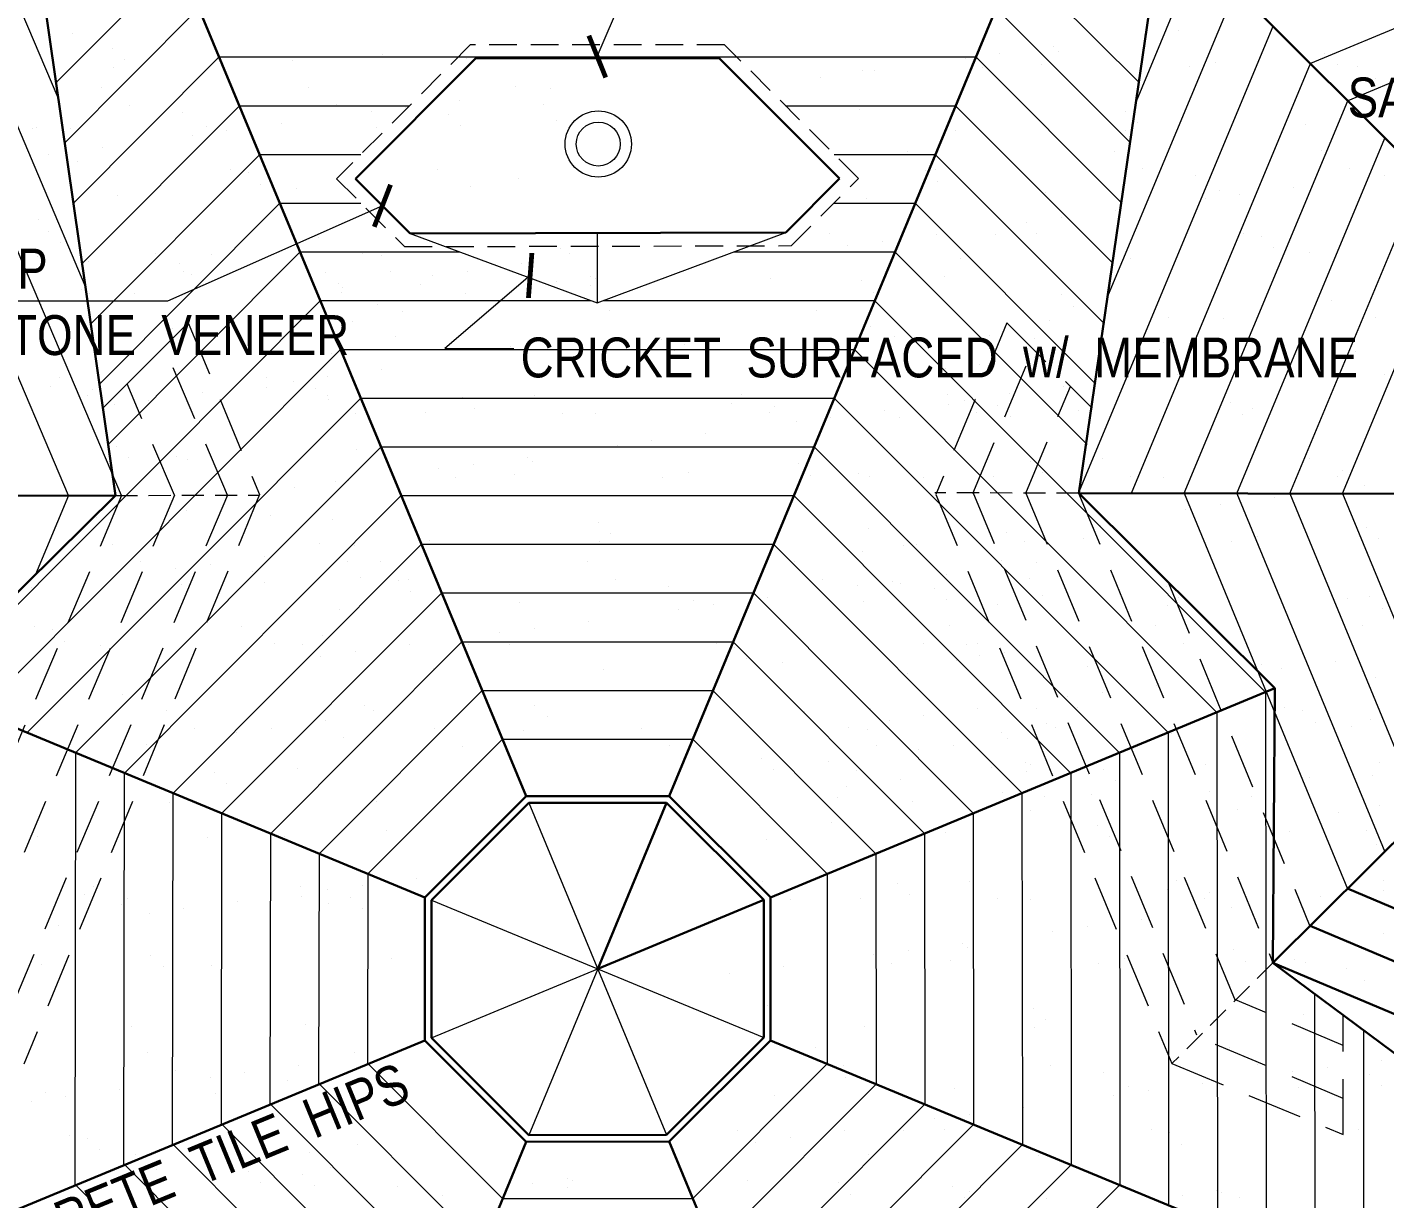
# Model space of a CAD drawing. Header units: inches. Extents: x 12249 to 15396, y 2989 to 4446.
# Drawn here: x 13639.4 to 13945.8, y 3685.4 to 3949.9 of the extents above; entities that cross this region are included whole.
import ezdxf

# ---------------------------------------------------------------- set-up
doc = ezdxf.new("R2010")
doc.units = ezdxf.units.IN
doc.header["$MEASUREMENT"] = 0
doc.linetypes.add('HIDDEN', pattern=[0.375, 0.25, -0.125])
for name, color, linetype, lineweight in [('MASONRY', 7, 'Continuous', 30), ('ROOF LINE', 7, 'Continuous', 30), ('ROOFLINE', 7, 'Continuous', 30)]:
    doc.layers.add(name, color=color, linetype=linetype, lineweight=lineweight)
doc.layers.add('ROOF_FRAMING_PLAN', color=3, linetype='Continuous')
doc.styles.add('ARCHENT', font='technical.ttf', dxfattribs={"height": 6})
doc.styles.add('ARCHENTLTD', font='technical.ttf', dxfattribs={"height": 0.1875})
doc.dimstyles.new('ARCHENTLTD', dxfattribs={"dimscale": 0.05, "dimtxt": 0.1875, "dimasz": 3, "dimexe": 9, "dimexo": 1, "dimgap": 2.5, "dimtad": 0, "dimdec": 1, "dimzin": 1, "dimdsep": 46, "dimlunit": 4, "dimtxsty": 'ARCHENTLTD', "dimblk": 'ARCHTICK', "dimcen": 6, "dimclrd": 256, "dimclre": 256, "dimclrt": 256, "dimaunit": 1, "dimadec": 0, "dimazin": 0, "dimtfac": 1, "dimtdec": 1, "dimtofl": 0, "dimtmove": 1, "dimatfit": 3, "dimldrblk": 'ARCHTICK', "dimfxl": 1, "dimfrac": 2, "dimtolj": 1, "dimtzin": 0, "dimlwd": 9, "dimlwe": 9, "dimarcsym": 0})

# ---------------------------------------------------------------- blocks, each defined once
blk = doc.blocks.new('_ArchTick')
at = {"color": 0, "linetype": 'ByBlock', "const_width": 0.15}
blk.add_lwpolyline([(-0.5, -0.5), (0.5, 0.5)], dxfattribs=at)

msp = doc.modelspace()

# ---------------------------------------------------------------- linework, layer by layer
at = {"layer": 'MASONRY', "linetype": 'HIDDEN', "lineweight": 9, "ltscale": 25}
for p, q in [((13739.43, 3945.84), (13709.25, 3915.63)), ((13796.82, 3945.86), (13739.43, 3945.84)), ((13827.02, 3915.67), (13796.82, 3945.86)), ((13709.25, 3915.63), (13724.59, 3900.3)), ((13811.89, 3900.53), (13827.02, 3915.67)), ((13724.59, 3900.3), (13811.89, 3900.53))]:
    msp.add_line(p, q, dxfattribs=at)
at = {"layer": 'MASONRY'}
for p, q in [((13740.67, 3942.84), (13713.49, 3915.63)), ((13795.58, 3942.85), (13740.67, 3942.84)), ((13822.78, 3915.67), (13795.58, 3942.85)), ((13713.49, 3915.63), (13725.83, 3903.3)), ((13810.64, 3903.53), (13822.78, 3915.67)), ((13725.83, 3903.3), (13810.64, 3903.53))]:
    msp.add_line(p, q, dxfattribs=at)
at = {"layer": 'ROOF LINE', "color": 93}
for p, q in [((13752.01, 3776.27), (13664.56, 3986.99)), ((13784.3, 3776.27), (13871.74, 3987.07)), ((14007.99, 3862.73), (13897.61, 3973.04)), ((13536.42, 3843.9), (13659.33, 3844.14)), ((13876.76, 3844.66), (14000.43, 3844.44)), ((14008.28, 3825.84), (13920.59, 3738.65)), ((13729.16, 3753.38), (13615.32, 3800.6)), ((13807.15, 3753.38), (13920.99, 3800.6)), ((14026.3, 3717.74), (13937.44, 3755.4)), ((14026.3, 3705.79), (13929.01, 3747.02)), ((14026.3, 3693.84), (13920.59, 3738.65)), ((13729.17, 3721.11), (13518.38, 3633.68)), ((13807.16, 3721.13), (14018.07, 3633.81)), ((13752.03, 3698.26), (13664.93, 3487.54)), ((13784.34, 3698.28), (13871.69, 3487.54))]:
    msp.add_line(p, q, dxfattribs=at)
at = {"layer": 'ROOF LINE', "color": 93, "lineweight": 9}
for p, q in [((14026.12, 3982.15), (13929.03, 3941.64)), ((14026.14, 3970.23), (13937.45, 3933.23)), ((13646.44, 3933.87), (13632.49, 3966.66)), ((13673.64, 3965.12), (13645.94, 3937.35)), ((13890.35, 3937.34), (13862.63, 3965.12)), ((13889.75, 3933.15), (13903.79, 3966.86)), ((13652.53, 3891.49), (13624.13, 3958.21)), ((13883.48, 3889.48), (13912.2, 3958.45)), ((13678.2, 3954.12), (13647.9, 3923.73)), ((13888.4, 3923.73), (13858.07, 3954.12)), ((13660.73, 3844.15), (13615.77, 3949.77)), ((13876.73, 3844.66), (13920.62, 3950.04)), ((13648.78, 3844.12), (13607.41, 3941.32)), ((13682.77, 3943.12), (13649.85, 3910.12)), ((13682.77, 3943.12), (13853.51, 3943.12)), ((13886.45, 3910.12), (13853.51, 3943.12)), ((13888.64, 3844.64), (13929.03, 3941.64)), ((13687.33, 3932.12), (13651.81, 3896.5)), ((13687.33, 3932.12), (13725.72, 3932.12)), ((13810.57, 3932.12), (13848.94, 3932.12)), ((13884.49, 3896.5), (13848.94, 3932.12)), ((13900.55, 3844.62), (13937.45, 3933.23)), ((13912.45, 3844.6), (13945.86, 3924.82)), ((13691.9, 3921.12), (13653.76, 3882.88)), ((13691.9, 3921.12), (13714.73, 3921.12)), ((13821.57, 3921.12), (13844.38, 3921.12)), ((13882.54, 3882.89), (13844.38, 3921.12)), ((13924.36, 3844.58), (13954.27, 3916.41)), ((13696.46, 3910.12), (13655.72, 3869.27)), ((13696.46, 3910.12), (13714.76, 3910.12)), ((13821.47, 3910.12), (13839.82, 3910.12)), ((13880.58, 3869.28), (13839.82, 3910.12)), ((13936.27, 3844.56), (13962.69, 3908)), ((13701.03, 3899.12), (13657.67, 3855.65)), ((13701.03, 3899.12), (13737.09, 3899.12)), ((13798.87, 3899.12), (13835.26, 3899.12)), ((13878.63, 3855.66), (13835.26, 3899.12)), ((13705.59, 3888.12), (13617.43, 3799.73)), ((13705.59, 3888.12), (13766.69, 3888.12)), ((13769.48, 3888.12), (13830.69, 3888.12)), ((13919.07, 3799.57), (13830.69, 3888.12)), ((13675.77, 3883.14), (13656.5, 3863.82)), ((13710.16, 3877.12), (13628.26, 3795)), ((13710.16, 3877.12), (13826.13, 3877.12)), ((13908.06, 3795.03), (13826.13, 3877.12)), ((13714.72, 3866.12), (13639.27, 3790.46)), ((13714.72, 3866.12), (13821.57, 3866.12)), ((13897.05, 3790.49), (13821.57, 3866.12)), ((13719.29, 3855.12), (13650.28, 3785.93)), ((13719.29, 3855.12), (13817.01, 3855.12)), ((13886.04, 3785.95), (13817.01, 3855.12)), ((13648.78, 3844.12), (13641.27, 3826.28)), ((13723.85, 3844.12), (13661.29, 3781.39)), ((13723.85, 3844.12), (13812.44, 3844.12)), ((13875.03, 3781.41), (13812.44, 3844.12)), ((13900.55, 3844.62), (13937.37, 3755.33)), ((13912.45, 3844.6), (13945.8, 3763.72)), ((13924.36, 3844.58), (13954.24, 3772.11)), ((13936.27, 3844.56), (13962.68, 3780.5)), ((13728.42, 3833.12), (13672.3, 3776.85)), ((13728.42, 3833.12), (13807.88, 3833.12)), ((13864.02, 3776.87), (13807.88, 3833.12)), ((13732.98, 3822.12), (13683.31, 3772.31)), ((13732.98, 3822.12), (13803.32, 3822.12)), ((13853.01, 3772.33), (13803.32, 3822.12)), ((13737.55, 3811.12), (13694.32, 3767.78)), ((13737.55, 3811.12), (13798.76, 3811.12)), ((13842, 3767.79), (13798.76, 3811.12)), ((13742.11, 3800.12), (13705.33, 3763.24)), ((13742.11, 3800.12), (13794.19, 3800.12)), ((13830.99, 3763.25), (13794.19, 3800.12)), ((13918.91, 3799.9), (13919.04, 3674.81)), ((13907.92, 3795.34), (13908.04, 3679.36)), ((13896.93, 3790.78), (13897.04, 3683.92)), ((13746.68, 3789.12), (13716.34, 3758.7)), ((13746.68, 3789.12), (13789.63, 3789.12)), ((13819.98, 3758.71), (13789.63, 3789.12)), ((13650.24, 3688.37), (13650.41, 3786.24)), ((13885.92, 3786.24), (13886.03, 3688.52)), ((13661.24, 3692.94), (13661.4, 3781.66)), ((13874.93, 3781.66), (13875.02, 3693.07)), ((13672.25, 3697.5), (13672.39, 3777.08)), ((13863.93, 3777.09), (13864.02, 3697.62)), ((13683.26, 3702.07), (13683.39, 3772.5)), ((13852.94, 3772.51), (13853.01, 3702.17)), ((13694.27, 3706.64), (13694.38, 3767.91)), ((13841.94, 3767.93), (13842.01, 3706.72)), ((13705.28, 3711.2), (13705.37, 3763.33)), ((13830.95, 3763.36), (13831, 3711.27)), ((13716.29, 3715.77), (13716.36, 3758.75)), ((13819.95, 3758.78), (13820, 3715.82)), ((13929.98, 3731.66), (13930.04, 3670.25)), ((13940.98, 3723.47), (13941.04, 3665.7)), ((13746.73, 3685.42), (13716.38, 3715.82)), ((13820, 3715.82), (13789.67, 3685.42)), ((13742.17, 3674.41), (13705.4, 3711.25)), ((13831, 3711.27), (13794.24, 3674.41)), ((13737.62, 3663.4), (13694.41, 3706.69)), ((13842.01, 3706.72), (13798.8, 3663.4)), ((13733.07, 3652.39), (13683.42, 3702.14)), ((13853.01, 3702.17), (13803.36, 3652.39)), ((13728.52, 3641.38), (13672.43, 3697.58)), ((13864.02, 3697.62), (13807.93, 3641.38)), ((13723.97, 3630.37), (13661.44, 3693.02)), ((13875.02, 3693.07), (13812.49, 3630.37)), ((13719.41, 3619.33), (13650.42, 3688.45)), ((13886.03, 3688.52), (13817.02, 3619.33)), ((13746.73, 3685.42), (13789.67, 3685.42))]:
    msp.add_line(p, q, dxfattribs=at)
at = {"layer": 'ROOF LINE'}
for p, q in [((13659.33, 3844.14), (13642.05, 3964.45)), ((13876.76, 3844.66), (13894.25, 3964.45)), ((13615.32, 3800.6), (13659.33, 3844.14)), ((13920.98, 3800.6), (13876.76, 3844.66)), ((13920.59, 3738.65), (13920.98, 3800.6)), ((13729.19, 3753.41), (13752.01, 3776.27)), ((13752.01, 3776.27), (13784.31, 3776.28)), ((13784.3, 3776.27), (13807.17, 3753.44)), ((13730.66, 3752.76), (13752.63, 3774.77)), ((13752.63, 3774.77), (13783.68, 3774.78)), ((13783.68, 3774.78), (13805.67, 3752.82)), ((13729.17, 3721.11), (13729.16, 3753.42)), ((13730.67, 3721.73), (13730.66, 3752.76)), ((13805.67, 3752.82), (13805.67, 3721.76)), ((13807.17, 3753.44), (13807.17, 3721.12)), ((14018.05, 3666.11), (13920.59, 3738.65)), ((13752.03, 3698.26), (13729.17, 3721.11)), ((13752.65, 3699.76), (13730.67, 3721.73)), ((13805.67, 3721.76), (13783.72, 3699.78)), ((13807.16, 3721.13), (13784.33, 3698.27)), ((13783.72, 3699.78), (13752.65, 3699.76)), ((13784.33, 3698.28), (13752.03, 3698.26))]:
    msp.add_line(p, q, dxfattribs=at)
at = {"layer": 'ROOF LINE', "lineweight": 9}
for p, q in [((13725.83, 3903.3), (13768.09, 3887.6)), ((13768.09, 3887.6), (13810.64, 3903.53)), ((13768.09, 3903.41), (13768.09, 3887.6))]:
    msp.add_line(p, q, dxfattribs=at)
at = {"layer": 'ROOF LINE', "color": 7, "linetype": 'HIDDEN', "lineweight": 9, "ltscale": 50}
for p, q in [((13675.77, 3883.14), (13656.5, 3863.82)), ((13860.53, 3883.14), (13879.8, 3863.82)), ((13684.62, 3844.19), (13670.35, 3877.71)), ((13852.86, 3844.55), (13866.45, 3877.2)), ((13672.67, 3844.17), (13661.97, 3869.31)), ((13864.83, 3844.68), (13874.86, 3868.77)), ((13660.73, 3844.15), (13616.11, 3738.18)), ((13672.67, 3844.17), (13624.51, 3729.8)), ((13684.62, 3844.19), (13632.92, 3721.41)), ((13852.86, 3844.86), (13903.36, 3722.37)), ((13864.83, 3844.68), (13912.05, 3730.16)), ((13876.73, 3844.66), (13920.59, 3738.65)), ((13896.91, 3824.58), (13928.93, 3746.94)), ((13936.4, 3720), (13912.16, 3730.27)), ((13936.42, 3708.04), (13903.57, 3721.96))]:
    msp.add_line(p, q, dxfattribs=at)
at = {"layer": 'ROOF LINE', "linetype": 'HIDDEN', "lineweight": 9, "ltscale": 50}
for p, q in [((13675.77, 3883.14), (13691.86, 3844.34)), ((13860.54, 3883.13), (13844.51, 3844.39)), ((13691.86, 3844.34), (13638.67, 3715.79)), ((13844.51, 3844.39), (13897.79, 3715.88)), ((13936.43, 3699.9), (13936.39, 3726.9)), ((13897.79, 3715.88), (13936.43, 3699.9))]:
    msp.add_line(p, q, dxfattribs=at)
at = {"layer": 'ROOF LINE', "color": 7, "linetype": 'HIDDEN', "lineweight": 9, "ltscale": 20}
for p, q in [((13659.33, 3844.14), (13691.8, 3844.21)), ((13876.76, 3844.66), (13844.29, 3844.72))]:
    msp.add_line(p, q, dxfattribs=at)
at = {"layer": 'ROOF LINE', "color": 5, "lineweight": 9}
for p, q in [((13752.63, 3774.77), (13783.72, 3699.78)), ((13730.66, 3752.76), (13805.67, 3721.76))]:
    msp.add_line(p, q, dxfattribs=at)
at = {"layer": 'ROOF LINE', "color": 5}
for p, q in [((13783.68, 3774.78), (13768.18, 3737.27)), ((13768.18, 3737.27), (13805.67, 3752.82))]:
    msp.add_line(p, q, dxfattribs=at)
at = {"layer": 'ROOF LINE', "linetype": 'HIDDEN', "lineweight": 9, "ltscale": 20}
msp.add_line((13920.59, 3738.65), (13897.79, 3715.88), dxfattribs=at)
at = {"layer": 'ROOF LINE', "color": 4, "lineweight": 9}
for p, q in [((13730.67, 3721.73), (13768.19, 3737.25)), ((13768.19, 3737.25), (13752.65, 3699.76))]:
    msp.add_line(p, q, dxfattribs=at)
at = {"layer": 'ROOF LINE', "lineweight": 9}
for centre, radius in [((13768.31, 3923.47), 7.48), ((13768.31, 3923.47, -2), 4.97)]:
    msp.add_circle(centre, radius, dxfattribs=at)
at = {"layer": 'ROOFLINE', "color": 7, "linetype": 'Continuous', "lineweight": 25, "ltscale": 100}
for p, q in [((13649.73, 3948.41), (13649.73, 3948.41)), ((13891.49, 3948.11), (13891.49, 3948.11)), ((13899.3, 3949.14), (13899.3, 3949.14)), ((13658.6, 3945.12), (13658.6, 3945.12)), ((13719.51, 3943.79), (13719.51, 3943.79)), ((13858.92, 3943.83), (13858.92, 3943.83)), ((13871.11, 3945.43), (13871.11, 3945.43)), ((13872.27, 3944.44), (13872.27, 3944.44)), ((13932.29, 3943.93), (13932.29, 3943.93)), ((13658.81, 3940.79), (13658.81, 3940.79)), ((13661.36, 3942.59), (13661.36, 3942.59)), ((13699.32, 3942.25), (13699.32, 3942.25)), ((13738.58, 3942.75), (13738.58, 3942.75)), ((13851.11, 3942.8), (13851.11, 3942.8)), ((13855.08, 3940.82), (13855.08, 3940.82)), ((13868.37, 3941.45), (13868.37, 3941.45)), ((13901.79, 3940.9), (13901.79, 3940.9)), ((13907.64, 3941.95), (13907.64, 3941.95)), ((13935.06, 3941.39), (13935.06, 3941.39)), ((13939.58, 3940.98), (13939.58, 3940.98)), ((13818.54, 3938.51), (13818.54, 3938.51)), ((13827.86, 3939.99), (13827.86, 3939.99)), ((13830.74, 3940.12), (13830.74, 3940.12)), ((13943.67, 3938.28), (13943.67, 3938.28)), ((13656.2, 3936.24), (13656.2, 3936.24)), ((13702.91, 3936.32), (13702.91, 3936.32)), ((13749.63, 3936.41), (13749.63, 3936.41)), ((13757.47, 3936.09), (13757.47, 3936.09)), ((13662.53, 3932.21), (13662.53, 3932.21)), ((13709.24, 3932.29), (13709.24, 3932.29)), ((13724.9, 3931.8), (13724.9, 3931.8)), ((13737.09, 3933.4), (13737.09, 3933.4)), ((13755.95, 3932.38), (13755.95, 3932.38)), ((13674.41, 3930.63), (13674.41, 3930.63)), ((13717.09, 3930.77), (13717.09, 3930.77)), ((13734.44, 3930.11), (13734.44, 3930.11)), ((13758.87, 3928.69), (13758.87, 3928.69)), ((13827.18, 3931.28), (13827.18, 3931.28)), ((13887.2, 3930.76), (13887.2, 3930.76)), ((13640.72, 3926.91), (13640.72, 3926.91)), ((13641.43, 3927.23), (13641.43, 3927.23)), ((13649.28, 3926.91), (13649.28, 3926.91)), ((13676.72, 3925.46), (13676.72, 3925.46)), ((13679.98, 3927.41), (13679.98, 3927.41)), ((13684.52, 3926.48), (13684.52, 3926.48)), ((13696.72, 3928.09), (13696.72, 3928.09)), ((13718.35, 3927.23), (13718.35, 3927.23)), ((13737.2, 3927.58), (13737.2, 3927.58)), ((13849.04, 3926.62), (13849.04, 3926.62)), ((13887.41, 3926.43), (13887.41, 3926.43)), ((13889.97, 3928.23), (13889.97, 3928.23)), ((13927.92, 3927.89), (13927.92, 3927.89)), ((13647.76, 3923.2), (13647.76, 3923.2)), ((13656.34, 3922.77), (13656.34, 3922.77)), ((13644.15, 3921.17), (13644.15, 3921.17)), ((13650.67, 3919.51), (13650.67, 3919.51)), ((13838.09, 3921.79), (13838.09, 3921.79)), ((13884.8, 3921.88), (13884.8, 3921.88)), ((13931.52, 3921.96), (13931.52, 3921.96)), ((13685.3, 3917.7), (13685.3, 3917.7)), ((13689.34, 3916.95), (13689.34, 3916.95)), ((13732.01, 3917.78), (13732.01, 3917.78)), ((13842.11, 3917.6), (13842.11, 3917.6)), ((13844.42, 3917.76), (13844.42, 3917.76)), ((13891.13, 3917.85), (13891.13, 3917.85)), ((13903.02, 3916.27), (13903.02, 3916.27)), ((13937.84, 3917.93), (13937.84, 3917.93)), ((13945.69, 3916.41), (13945.69, 3916.41)), ((13692.11, 3914.41), (13692.11, 3914.41)), ((13700.26, 3913.35), (13700.26, 3913.35)), ((13739.53, 3913.85), (13739.53, 3913.85)), ((13750.25, 3915.62), (13750.25, 3915.62)), ((13844.87, 3915.06), (13844.87, 3915.06)), ((13908.58, 3913.05), (13908.58, 3913.05)), ((13925.32, 3913.73), (13925.32, 3913.73)), ((13659.75, 3911.89), (13659.75, 3911.89)), ((13828.81, 3911.09), (13828.81, 3911.09)), ((13869.32, 3912.55), (13869.32, 3912.55)), ((13905.32, 3911.1), (13905.32, 3911.1)), ((13913.13, 3912.13), (13913.13, 3912.13)), ((13872.75, 3906.81), (13872.75, 3906.81)), ((13884.94, 3908.42), (13884.94, 3908.42)), ((13642.06, 3906.44), (13642.06, 3906.44)), ((13644.25, 3903.78), (13644.25, 3903.78)), ((13864.94, 3905.78), (13864.94, 3905.78)), ((13647.02, 3901.25), (13647.02, 3901.25)), ((13705.16, 3902.46), (13705.16, 3902.46)), ((13820.48, 3903.17), (13820.48, 3903.17)), ((13832.37, 3901.49), (13832.37, 3901.49)), ((13844.57, 3903.1), (13844.57, 3903.1)), ((13857.92, 3903.1), (13857.92, 3903.1)), ((13867.19, 3903.26), (13867.19, 3903.26)), ((13913.9, 3903.34), (13913.9, 3903.34)), ((13917.95, 3902.59), (13917.95, 3902.59)), ((13641.66, 3898.01), (13641.66, 3898.01)), ((13668.32, 3898.68), (13668.32, 3898.68)), ((13680.93, 3898.51), (13680.93, 3898.51)), ((13715.03, 3898.76), (13715.03, 3898.76)), ((13719.3, 3898.32), (13719.3, 3898.32)), ((13759.81, 3899.78), (13759.81, 3899.78)), ((13761.74, 3898.85), (13761.74, 3898.85)), ((13824.56, 3900.47), (13824.56, 3900.47)), ((13849.98, 3897.71), (13849.98, 3897.71)), ((13920.71, 3900.06), (13920.71, 3900.06)), ((13928.87, 3898.99), (13928.87, 3898.99)), ((13653.25, 3896.9), (13653.25, 3896.9)), ((13673.86, 3896.47), (13673.86, 3896.47)), ((13674.64, 3894.65), (13674.64, 3894.65)), ((13692.51, 3897.4), (13692.51, 3897.4)), ((13721.35, 3894.73), (13721.35, 3894.73)), ((13738.73, 3894.78), (13738.73, 3894.78)), ((13750.92, 3896.39), (13750.92, 3896.39)), ((13888.35, 3897.53), (13888.35, 3897.53)), ((13676.62, 3893.93), (13676.62, 3893.93)), ((13706.84, 3894.43), (13706.84, 3894.43)), ((13709.6, 3891.9), (13709.6, 3891.9)), ((13728.27, 3891.75), (13728.27, 3891.75)), ((13730.92, 3893.75), (13730.92, 3893.75)), ((13758.78, 3892.46), (13758.78, 3892.46)), ((13766.59, 3893.49), (13766.59, 3893.49)), ((13766.64, 3891.56), (13766.64, 3891.56)), ((13767.75, 3893.11), (13767.75, 3893.11)), ((13807.16, 3893.02), (13807.16, 3893.02)), ((13827.77, 3892.59), (13827.77, 3892.59)), ((13846.42, 3893.52), (13846.42, 3893.52)), ((13651.62, 3890.61), (13651.62, 3890.61)), ((13653.55, 3889.67), (13653.55, 3889.67)), ((13663.6, 3889.75), (13663.6, 3889.75)), ((13710.31, 3889.84), (13710.31, 3889.84)), ((13710.55, 3891.07), (13710.55, 3891.07)), ((13738.41, 3889.78), (13738.41, 3889.78)), ((13830.53, 3890.06), (13830.53, 3890.06)), ((13872.85, 3889.42), (13872.85, 3889.42)), ((13642.73, 3887.21), (13642.73, 3887.21)), ((13718.41, 3887.14), (13718.41, 3887.14)), ((13724.09, 3885.71), (13724.09, 3885.71)), ((13726.22, 3888.17), (13726.22, 3888.17)), ((13770.8, 3885.79), (13770.8, 3885.79)), ((13817.51, 3885.88), (13817.51, 3885.88)), ((13864.22, 3885.96), (13864.22, 3885.96)), ((13875.62, 3886.89), (13875.62, 3886.89)), ((13933.76, 3888.1), (13933.76, 3888.1)), ((13712.79, 3883.34), (13712.79, 3883.34)), ((13850.21, 3884.23), (13850.21, 3884.23)), ((13870.26, 3883.65), (13870.26, 3883.65)), ((13896.92, 3884.32), (13896.92, 3884.32)), ((13909.53, 3884.15), (13909.53, 3884.15)), ((13943.63, 3884.4), (13943.63, 3884.4)), ((13672.28, 3881.88), (13672.28, 3881.88)), ((13689.67, 3881.98), (13689.67, 3881.98)), ((13722.65, 3879.94), (13722.65, 3879.94)), ((13782.68, 3879.43), (13782.68, 3879.43)), ((13829.75, 3882.19), (13829.75, 3882.19)), ((13835.09, 3880.04), (13835.09, 3880.04)), ((13856.53, 3880.2), (13856.53, 3880.2)), ((13866.7, 3879.46), (13866.7, 3879.46)), ((13903.24, 3880.29), (13903.24, 3880.29)), ((13708.04, 3876.22), (13708.04, 3876.22)), ((13748.56, 3877.68), (13748.56, 3877.68)), ((13785.44, 3876.89), (13785.44, 3876.89)), ((13787.82, 3878.18), (13787.82, 3878.18)), ((13826.19, 3878), (13826.19, 3878)), ((13837.85, 3877.5), (13837.85, 3877.5)), ((13843.58, 3878.1), (13843.58, 3878.1)), ((13856.52, 3877.35), (13856.52, 3877.35)), ((13887.03, 3878.06), (13887.03, 3878.06)), ((13894.84, 3879.09), (13894.84, 3879.09)), ((13894.89, 3877.17), (13894.89, 3877.17)), ((13895.99, 3878.71), (13895.99, 3878.71)), ((13935.41, 3878.63), (13935.41, 3878.63)), ((13939.15, 3876.71), (13939.15, 3876.71)), ((13854.46, 3873.77), (13854.46, 3873.77)), ((13866.66, 3875.38), (13866.66, 3875.38)), ((13646.62, 3870.73), (13646.62, 3870.73)), ((13693.33, 3870.81), (13693.33, 3870.81)), ((13707.26, 3870.98), (13707.26, 3870.98)), ((13719.46, 3872.58), (13719.46, 3872.58)), ((13846.66, 3872.74), (13846.66, 3872.74)), ((13852.34, 3871.31), (13852.34, 3871.31)), ((13899.05, 3871.39), (13899.05, 3871.39)), ((13945.76, 3871.48), (13945.76, 3871.48)), ((13644.58, 3868.81), (13644.58, 3868.81)), ((13654.19, 3868), (13654.19, 3868)), ((13679.08, 3867.27), (13679.08, 3867.27)), ((13693.45, 3868.5), (13693.45, 3868.5)), ((13699.46, 3869.95), (13699.46, 3869.95)), ((13704.6, 3868.29), (13704.6, 3868.29)), ((13861.18, 3867.1), (13861.18, 3867.1)), ((13873.37, 3868.71), (13873.37, 3868.71)), ((13652.94, 3866.7), (13652.94, 3866.7)), ((13659.08, 3864.63), (13659.08, 3864.63)), ((13666.89, 3865.66), (13666.89, 3865.66)), ((13699.65, 3866.78), (13699.65, 3866.78)), ((13707.11, 3866.68), (13707.11, 3866.68)), ((13707.36, 3865.76), (13707.36, 3865.76)), ((13737.58, 3866.26), (13737.58, 3866.26)), ((13753.82, 3866.77), (13753.82, 3866.77)), ((13798.49, 3864.93), (13798.49, 3864.93)), ((13800.53, 3866.85), (13800.53, 3866.85)), ((13808.1, 3864.12), (13808.1, 3864.12)), ((13847.24, 3866.94), (13847.24, 3866.94)), ((13847.37, 3864.62), (13847.37, 3864.62)), ((13850.9, 3865.54), (13850.9, 3865.54)), ((13853.37, 3866.07), (13853.37, 3866.07)), ((13858.51, 3864.42), (13858.51, 3864.42)), ((13910.92, 3865.03), (13910.92, 3865.03)), ((13713.43, 3862.65), (13713.43, 3862.65)), ((13729.22, 3862.84), (13729.22, 3862.84)), ((13740.35, 3863.73), (13740.35, 3863.73)), ((13760.14, 3862.74), (13760.14, 3862.74)), ((13767.59, 3862.66), (13767.59, 3862.66)), ((13806.85, 3862.82), (13806.85, 3862.82)), ((13820.8, 3861.79), (13820.8, 3861.79)), ((13832.99, 3863.39), (13832.99, 3863.39)), ((13836.29, 3861.83), (13836.29, 3861.83)), ((13853.57, 3862.91), (13853.57, 3862.91)), ((13861.28, 3861.89), (13861.28, 3861.89)), ((13876.8, 3863.29), (13876.8, 3863.29)), ((13913.69, 3862.49), (13913.69, 3862.49)), ((13916.07, 3863.79), (13916.07, 3863.79)), ((13792.62, 3858.08), (13792.62, 3858.08)), ((13812.99, 3860.76), (13812.99, 3860.76)), ((13659.51, 3855.13), (13659.51, 3855.13)), ((13772.61, 3855.44), (13772.61, 3855.44)), ((13780.42, 3856.47), (13780.42, 3856.47)), ((13662.27, 3852.6), (13662.27, 3852.6)), ((13673.22, 3852.97), (13673.22, 3852.97)), ((13675.71, 3852.19), (13675.71, 3852.19)), ((13713.74, 3854.43), (13713.74, 3854.43)), ((13752.24, 3852.76), (13752.24, 3852.76)), ((13753.4, 3851.77), (13753.4, 3851.77)), ((13835.35, 3852.29), (13835.35, 3852.29)), ((13865.83, 3851.86), (13865.83, 3851.86)), ((13882.06, 3852.37), (13882.06, 3852.37)), ((13928.78, 3852.46), (13928.78, 3852.46)), ((13732.24, 3850.13), (13732.24, 3850.13)), ((13740.05, 3851.15), (13740.05, 3851.15)), ((13749.5, 3848.78), (13749.5, 3848.78)), ((13788.76, 3849.28), (13788.76, 3849.28)), ((13813.42, 3851.25), (13813.42, 3851.25)), ((13816.19, 3848.72), (13816.19, 3848.72)), ((13827.14, 3849.1), (13827.14, 3849.1)), ((13867.65, 3850.56), (13867.65, 3850.56)), ((13868.6, 3849.33), (13868.6, 3849.33)), ((13926.74, 3850.54), (13926.74, 3850.54)), ((13936.35, 3849.72), (13936.35, 3849.72)), ((13699.67, 3845.84), (13699.67, 3845.84)), ((13708.99, 3847.32), (13708.99, 3847.32)), ((13711.86, 3847.44), (13711.86, 3847.44)), ((13736.2, 3848.15), (13736.2, 3848.15)), ((13782.91, 3848.23), (13782.91, 3848.23)), ((13829.63, 3848.32), (13829.63, 3848.32)), ((13841.68, 3848.26), (13841.68, 3848.26)), ((13857.47, 3848.45), (13857.47, 3848.45)), ((13888.39, 3848.34), (13888.39, 3848.34)), ((13895.84, 3848.26), (13895.84, 3848.26)), ((13935.1, 3848.43), (13935.1, 3848.43)), ((13941.24, 3846.36), (13941.24, 3846.36)), ((13920.86, 3843.68), (13920.86, 3843.68)), ((13675.32, 3840.64), (13675.32, 3840.64)), ((13694.4, 3839.59), (13694.4, 3839.59)), ((13900.86, 3841.04), (13900.86, 3841.04)), ((13908.67, 3842.07), (13908.67, 3842.07)), ((13655.13, 3839.09), (13655.13, 3839.09)), ((13708.31, 3838.6), (13708.31, 3838.6)), ((13768.33, 3838.09), (13768.33, 3838.09)), ((13829.24, 3836.76), (13829.24, 3836.76)), ((13868.29, 3836.76), (13868.29, 3836.76)), ((13880.49, 3838.36), (13880.49, 3838.36)), ((13881.65, 3837.37), (13881.65, 3837.37)), ((13941.67, 3836.86), (13941.67, 3836.86)), ((13705.44, 3833.25), (13705.44, 3833.25)), ((13730.16, 3833.94), (13730.16, 3833.94)), ((13768.53, 3833.76), (13768.53, 3833.76)), ((13771.09, 3835.55), (13771.09, 3835.55)), ((13809.05, 3835.22), (13809.05, 3835.22)), ((13848.31, 3835.72), (13848.31, 3835.72)), ((13860.49, 3835.73), (13860.49, 3835.73)), ((13864.45, 3833.75), (13864.45, 3833.75)), ((13877.75, 3834.38), (13877.75, 3834.38)), ((13911.16, 3833.83), (13911.16, 3833.83)), ((13917.01, 3834.88), (13917.01, 3834.88)), ((13944.43, 3834.32), (13944.43, 3834.32)), ((13658.73, 3833.17), (13658.73, 3833.17)), ((13692.91, 3830.25), (13692.91, 3830.25)), ((13713.29, 3832.93), (13713.29, 3832.93)), ((13827.92, 3831.44), (13827.92, 3831.44)), ((13837.23, 3832.92), (13837.23, 3832.92)), ((13840.11, 3833.05), (13840.11, 3833.05)), ((13665.06, 3829.14), (13665.06, 3829.14)), ((13672.91, 3827.62), (13672.91, 3827.62)), ((13680.72, 3828.64), (13680.72, 3828.64)), ((13711.77, 3829.22), (13711.77, 3829.22)), ((13719.22, 3829.12), (13719.22, 3829.12)), ((13765.93, 3829.21), (13765.93, 3829.21)), ((13812.64, 3829.29), (13812.64, 3829.29)), ((13859.36, 3829.38), (13859.36, 3829.38)), ((13867.2, 3829.06), (13867.2, 3829.06)), ((13652.53, 3824.93), (13652.53, 3824.93)), ((13674.17, 3824.07), (13674.17, 3824.07)), ((13690.25, 3826.96), (13690.25, 3826.96)), ((13693.02, 3824.42), (13693.02, 3824.42)), ((13714.68, 3825.53), (13714.68, 3825.53)), ((13723.24, 3824.92), (13723.24, 3824.92)), ((13725.54, 3825.09), (13725.54, 3825.09)), ((13772.26, 3825.18), (13772.26, 3825.18)), ((13818.97, 3825.26), (13818.97, 3825.26)), ((13834.63, 3824.77), (13834.63, 3824.77)), ((13836.55, 3824.21), (13836.55, 3824.21)), ((13846.82, 3826.37), (13846.82, 3826.37)), ((13865.68, 3825.35), (13865.68, 3825.35)), ((13640.34, 3823.33), (13640.34, 3823.33)), ((13726, 3822.39), (13726, 3822.39)), ((13784.14, 3823.6), (13784.14, 3823.6)), ((13806.45, 3821.06), (13806.45, 3821.06)), ((13826.82, 3823.74), (13826.82, 3823.74)), ((13844.17, 3823.08), (13844.17, 3823.08)), ((13868.59, 3821.66), (13868.59, 3821.66)), ((13896.58, 3823.69), (13896.58, 3823.69)), ((13899.34, 3821.16), (13899.34, 3821.16)), ((13942.43, 3821.26), (13942.43, 3821.26)), ((13709.93, 3818.42), (13709.93, 3818.42)), ((13750.45, 3819.88), (13750.45, 3819.88)), ((13786.44, 3818.43), (13786.44, 3818.43)), ((13789.71, 3820.38), (13789.71, 3820.38)), ((13794.25, 3819.45), (13794.25, 3819.45)), ((13828.08, 3820.2), (13828.08, 3820.2)), ((13846.93, 3820.55), (13846.93, 3820.55)), ((13858.41, 3819.55), (13858.41, 3819.55)), ((13896.78, 3819.36), (13896.78, 3819.36)), ((13937.3, 3820.82), (13937.3, 3820.82)), ((13945.2, 3818.72), (13945.2, 3818.72)), ((13766.07, 3815.74), (13766.07, 3815.74)), ((13940.89, 3814.89), (13940.89, 3814.89)), ((13641.12, 3814.55), (13641.12, 3814.55)), ((13645.16, 3813.79), (13645.16, 3813.79)), ((13687.83, 3814.63), (13687.83, 3814.63)), ((13706.07, 3812.47), (13706.07, 3812.47)), ((13746.07, 3813.11), (13746.07, 3813.11)), ((13753.88, 3814.14), (13753.88, 3814.14)), ((13847.47, 3814.72), (13847.47, 3814.72)), ((13894.18, 3814.81), (13894.18, 3814.81)), ((13647.93, 3811.26), (13647.93, 3811.26)), ((13656.08, 3810.19), (13656.08, 3810.19)), ((13695.34, 3810.69), (13695.34, 3810.69)), ((13701.6, 3810.5), (13701.6, 3810.5)), ((13713.5, 3808.82), (13713.5, 3808.82)), ((13725.69, 3810.43), (13725.69, 3810.43)), ((13739.05, 3810.43), (13739.05, 3810.43)), ((13748.32, 3810.58), (13748.32, 3810.58)), ((13795.03, 3810.67), (13795.03, 3810.67)), ((13799.07, 3809.92), (13799.07, 3809.92)), ((13841.74, 3810.75), (13841.74, 3810.75)), ((13851.48, 3810.53), (13851.48, 3810.53)), ((13853.79, 3810.69), (13853.79, 3810.69)), ((13900.5, 3810.78), (13900.5, 3810.78)), ((13912.39, 3809.2), (13912.39, 3809.2)), ((13705.69, 3807.79), (13705.69, 3807.79)), ((13801.84, 3807.38), (13801.84, 3807.38)), ((13809.99, 3806.32), (13809.99, 3806.32)), ((13849.26, 3806.82), (13849.26, 3806.82)), ((13854.25, 3807.99), (13854.25, 3807.99)), ((13859.98, 3808.59), (13859.98, 3808.59)), ((13917.96, 3805.98), (13917.96, 3805.98)), ((13934.69, 3806.66), (13934.69, 3806.66)), ((13731.11, 3805.04), (13731.11, 3805.04)), ((13769.48, 3804.86), (13769.48, 3804.86)), ((13838.18, 3804.02), (13838.18, 3804.02)), ((13878.69, 3805.48), (13878.69, 3805.48)), ((13914.69, 3804.03), (13914.69, 3804.03)), ((13922.5, 3805.06), (13922.5, 3805.06)), ((13943.63, 3803.05), (13943.63, 3803.05)), ((13882.12, 3799.74), (13882.12, 3799.74)), ((13894.32, 3801.35), (13894.32, 3801.35)), ((13660.98, 3799.3), (13660.98, 3799.3)), ((13715.63, 3796.63), (13715.63, 3796.63)), ((13753.98, 3796.75), (13753.98, 3796.75)), ((13874.32, 3798.71), (13874.32, 3798.71)), ((13670.85, 3795.61), (13670.85, 3795.61)), ((13675.11, 3795.17), (13675.11, 3795.17)), ((13717.56, 3795.69), (13717.56, 3795.69)), ((13756.75, 3794.22), (13756.75, 3794.22)), ((13814.89, 3795.42), (13814.89, 3795.42)), ((13829.85, 3796.1), (13829.85, 3796.1)), ((13841.75, 3794.42), (13841.75, 3794.42)), ((13853.94, 3796.03), (13853.94, 3796.03)), ((13867.3, 3796.03), (13867.3, 3796.03)), ((13876.56, 3796.19), (13876.56, 3796.19)), ((13923.28, 3796.27), (13923.28, 3796.27)), ((13927.32, 3795.52), (13927.32, 3795.52)), ((13942.7, 3793.51), (13942.7, 3793.51)), ((13677.17, 3791.58), (13677.17, 3791.58)), ((13686.74, 3790.6), (13686.74, 3790.6)), ((13694.55, 3791.63), (13694.55, 3791.63)), ((13706.74, 3793.23), (13706.74, 3793.23)), ((13731.33, 3791.56), (13731.33, 3791.56)), ((13751.39, 3790.98), (13751.39, 3790.98)), ((13778.05, 3791.64), (13778.05, 3791.64)), ((13790.65, 3791.48), (13790.65, 3791.48)), ((13824.76, 3791.73), (13824.76, 3791.73)), ((13829.03, 3791.29), (13829.03, 3791.29)), ((13833.94, 3793.4), (13833.94, 3793.4)), ((13859.36, 3790.64), (13859.36, 3790.64)), ((13869.54, 3792.75), (13869.54, 3792.75)), ((13871.47, 3791.81), (13871.47, 3791.81)), ((13897.73, 3790.46), (13897.73, 3790.46)), ((13930.09, 3792.99), (13930.09, 3792.99)), ((13938.24, 3791.92), (13938.24, 3791.92)), ((13666.36, 3787.92), (13666.36, 3787.92)), ((13710.88, 3789.52), (13710.88, 3789.52)), ((13737.66, 3787.53), (13737.66, 3787.53)), ((13784.37, 3787.61), (13784.37, 3787.61)), ((13831.08, 3787.7), (13831.08, 3787.7)), ((13848.46, 3787.75), (13848.46, 3787.75)), ((13860.65, 3789.36), (13860.65, 3789.36)), ((13805.04, 3784.75), (13805.04, 3784.75)), ((13840.65, 3786.72), (13840.65, 3786.72)), ((13661.08, 3782.04), (13661.08, 3782.04)), ((13681.69, 3781.6), (13681.69, 3781.6)), ((13700.35, 3782.54), (13700.35, 3782.54)), ((13807.81, 3782.22), (13807.81, 3782.22)), ((13820.28, 3784.04), (13820.28, 3784.04)), ((13826.48, 3782.07), (13826.48, 3782.07)), ((13856.99, 3782.78), (13856.99, 3782.78)), ((13864.8, 3783.81), (13864.8, 3783.81)), ((13864.85, 3781.88), (13864.85, 3781.88)), ((13865.95, 3783.43), (13865.95, 3783.43)), ((13882.23, 3782.35), (13882.23, 3782.35)), ((13905.36, 3783.34), (13905.36, 3783.34)), ((13925.97, 3782.91), (13925.97, 3782.91)), ((13944.62, 3783.84), (13944.62, 3783.84)), ((13684.46, 3779.07), (13684.46, 3779.07)), ((13824.42, 3778.49), (13824.42, 3778.49)), ((13836.61, 3780.09), (13836.61, 3780.09)), ((13884.99, 3779.82), (13884.99, 3779.82)), ((13928.74, 3780.38), (13928.74, 3780.38)), ((13943.14, 3781.03), (13943.14, 3781.03)), ((13816.61, 3777.46), (13816.61, 3777.46)), ((13822.29, 3776.03), (13822.29, 3776.03)), ((13839.12, 3775.12), (13839.12, 3775.12)), ((13859.58, 3777.16), (13859.58, 3777.16)), ((13869, 3776.11), (13869, 3776.11)), ((13879.64, 3776.58), (13879.64, 3776.58)), ((13906.29, 3777.25), (13906.29, 3777.25)), ((13915.71, 3776.2), (13915.71, 3776.2)), ((13918.9, 3777.08), (13918.9, 3777.08)), ((13671.44, 3774.89), (13671.44, 3774.89)), ((13718.15, 3774.98), (13718.15, 3774.98)), ((13865.91, 3773.13), (13865.91, 3773.13)), ((13912.62, 3773.22), (13912.62, 3773.22)), ((13935.26, 3772.66), (13935.26, 3772.66)), ((13944.58, 3774.15), (13944.58, 3774.15)), ((13820.86, 3770.26), (13820.86, 3770.26)), ((13880.88, 3769.74), (13880.88, 3769.74)), ((13641.74, 3767.2), (13641.74, 3767.2)), ((13680.12, 3767.01), (13680.12, 3767.01)), ((13697.51, 3767.11), (13697.51, 3767.11)), ((13720.63, 3768.47), (13720.63, 3768.47)), ((13806.25, 3766.54), (13806.25, 3766.54)), ((13846.76, 3768), (13846.76, 3768)), ((13883.64, 3767.21), (13883.64, 3767.21)), ((13886.02, 3768.5), (13886.02, 3768.5)), ((13924.39, 3768.32), (13924.39, 3768.32)), ((13941.79, 3768.42), (13941.79, 3768.42)), ((13943.9, 3765.43), (13943.9, 3765.43)), ((13727.3, 3757.72), (13727.3, 3757.72)), ((13805.31, 3757), (13805.31, 3757)), ((13852.02, 3757.09), (13852.02, 3757.09)), ((13898.73, 3757.17), (13898.73, 3757.17)), ((13945.44, 3757.26), (13945.44, 3757.26)), ((13652.42, 3753.95), (13652.42, 3753.95)), ((13654.45, 3755.87), (13654.45, 3755.87)), ((13701.17, 3755.95), (13701.17, 3755.95)), ((13701.29, 3753.64), (13701.29, 3753.64)), ((13707.29, 3755.09), (13707.29, 3755.09)), ((13715.1, 3756.11), (13715.1, 3756.11)), ((13835.79, 3756.58), (13835.79, 3756.58)), ((13838.55, 3754.05), (13838.55, 3754.05)), ((13896.69, 3755.25), (13896.69, 3755.25)), ((13906.31, 3754.44), (13906.31, 3754.44)), ((13931.2, 3753.71), (13931.2, 3753.71)), ((13945.57, 3754.94), (13945.57, 3754.94)), ((13660.78, 3751.84), (13660.78, 3751.84)), ((13662.03, 3753.13), (13662.03, 3753.13)), ((13674.72, 3750.8), (13674.72, 3750.8)), ((13686.92, 3752.4), (13686.92, 3752.4)), ((13707.49, 3751.92), (13707.49, 3751.92)), ((13712.44, 3753.43), (13712.44, 3753.43)), ((13715.2, 3750.9), (13715.2, 3750.9)), ((13811.63, 3752.97), (13811.63, 3752.97)), ((13827.42, 3753.16), (13827.42, 3753.16)), ((13858.35, 3753.06), (13858.35, 3753.06)), ((13865.79, 3752.98), (13865.79, 3752.98)), ((13905.06, 3753.14), (13905.06, 3753.14)), ((13911.19, 3751.08), (13911.19, 3751.08)), ((13919, 3752.1), (13919, 3752.1)), ((13666.92, 3749.77), (13666.92, 3749.77)), ((13890.82, 3748.39), (13890.82, 3748.39)), ((13646.54, 3747.09), (13646.54, 3747.09)), ((13870.82, 3745.76), (13870.82, 3745.76)), ((13878.63, 3746.79), (13878.63, 3746.79)), ((13945.52, 3745.24), (13945.52, 3745.24)), ((13838.25, 3741.47), (13838.25, 3741.47)), ((13850.44, 3743.08), (13850.44, 3743.08)), ((13851.6, 3742.09), (13851.6, 3742.09)), ((13911.62, 3741.57), (13911.62, 3741.57)), ((13642.69, 3738.3), (13642.69, 3738.3)), ((13667.35, 3740.27), (13667.35, 3740.27)), ((13721.57, 3739.57), (13721.57, 3739.57)), ((13830.44, 3740.45), (13830.44, 3740.45)), ((13834.4, 3738.47), (13834.4, 3738.47)), ((13847.7, 3739.1), (13847.7, 3739.1)), ((13881.12, 3738.55), (13881.12, 3738.55)), ((13886.97, 3739.6), (13886.97, 3739.6)), ((13914.39, 3739.04), (13914.39, 3739.04)), ((13925.34, 3739.42), (13925.34, 3739.42)), ((13927.83, 3738.63), (13927.83, 3738.63)), ((13670.11, 3737.73), (13670.11, 3737.73)), ((13681.06, 3738.11), (13681.06, 3738.11)), ((13683.55, 3737.33), (13683.55, 3737.33)), ((13797.87, 3736.16), (13797.87, 3736.16)), ((13807.19, 3737.64), (13807.19, 3737.64)), ((13810.07, 3737.76), (13810.07, 3737.76)), ((13937.19, 3737.32), (13937.19, 3737.32)), ((13941.28, 3734.62), (13941.28, 3734.62)), ((13806.51, 3728.92), (13806.51, 3728.92)), ((13866.53, 3728.41), (13866.53, 3728.41)), ((13927.44, 3727.08), (13927.44, 3727.08)), ((13662.97, 3724.23), (13662.97, 3724.23)), ((13683.16, 3725.78), (13683.16, 3725.78)), ((13702.24, 3724.73), (13702.24, 3724.73)), ((13828.37, 3724.26), (13828.37, 3724.26)), ((13866.74, 3724.08), (13866.74, 3724.08)), ((13869.3, 3725.87), (13869.3, 3725.87)), ((13907.25, 3725.54), (13907.25, 3725.54)), ((13666.57, 3718.3), (13666.57, 3718.3)), ((13713.28, 3718.39), (13713.28, 3718.39)), ((13721.12, 3718.07), (13721.12, 3718.07)), ((13817.42, 3719.44), (13817.42, 3719.44)), ((13864.13, 3719.53), (13864.13, 3719.53)), ((13910.85, 3719.61), (13910.85, 3719.61)), ((13672.89, 3714.28), (13672.89, 3714.28)), ((13688.55, 3713.78), (13688.55, 3713.78)), ((13700.75, 3715.39), (13700.75, 3715.39)), ((13719.61, 3714.36), (13719.61, 3714.36)), ((13821.44, 3715.24), (13821.44, 3715.24)), ((13823.75, 3715.41), (13823.75, 3715.41)), ((13870.46, 3715.5), (13870.46, 3715.5)), ((13882.35, 3713.92), (13882.35, 3713.92)), ((13917.17, 3715.58), (13917.17, 3715.58)), ((13925.02, 3714.06), (13925.02, 3714.06)), ((13932.83, 3715.09), (13932.83, 3715.09)), ((13945.03, 3716.69), (13945.03, 3716.69)), ((13680.75, 3712.75), (13680.75, 3712.75)), ((13698.09, 3712.1), (13698.09, 3712.1)), ((13824.2, 3712.71), (13824.2, 3712.71)), ((13887.91, 3710.7), (13887.91, 3710.7)), ((13904.65, 3711.38), (13904.65, 3711.38)), ((13942.37, 3713.4), (13942.37, 3713.4)), ((13945.13, 3710.87), (13945.13, 3710.87)), ((13643.63, 3709.39), (13643.63, 3709.39)), ((13648.18, 3708.47), (13648.18, 3708.47)), ((13660.37, 3710.07), (13660.37, 3710.07)), ((13682.01, 3709.21), (13682.01, 3709.21)), ((13700.86, 3709.56), (13700.86, 3709.56)), ((13722.52, 3710.67), (13722.52, 3710.67)), ((13808.14, 3708.74), (13808.14, 3708.74)), ((13848.65, 3710.2), (13848.65, 3710.2)), ((13884.65, 3708.74), (13884.65, 3708.74)), ((13892.45, 3709.77), (13892.45, 3709.77)), ((13926.28, 3710.51), (13926.28, 3710.51)), ((13640.37, 3707.44), (13640.37, 3707.44)), ((13864.27, 3706.06), (13864.27, 3706.06)), ((13844.27, 3703.43), (13844.27, 3703.43)), ((13852.08, 3704.46), (13852.08, 3704.46)), ((13648.95, 3699.68), (13648.95, 3699.68)), ((13653, 3698.93), (13653, 3698.93)), ((13695.67, 3699.77), (13695.67, 3699.77)), ((13799.81, 3700.82), (13799.81, 3700.82)), ((13811.7, 3699.14), (13811.7, 3699.14)), ((13823.9, 3700.75), (13823.9, 3700.75)), ((13837.25, 3700.75), (13837.25, 3700.75)), ((13846.52, 3700.9), (13846.52, 3700.9)), ((13893.23, 3700.99), (13893.23, 3700.99)), ((13897.28, 3700.24), (13897.28, 3700.24)), ((13939.94, 3701.07), (13939.94, 3701.07)), ((13655.76, 3696.4), (13655.76, 3696.4)), ((13703.18, 3695.83), (13703.18, 3695.83)), ((13713.91, 3697.6), (13713.91, 3697.6)), ((13803.89, 3698.11), (13803.89, 3698.11)), ((13829.31, 3695.36), (13829.31, 3695.36)), ((13900.04, 3697.7), (13900.04, 3697.7)), ((13908.2, 3696.63), (13908.2, 3696.63)), ((13663.92, 3695.33), (13663.92, 3695.33)), ((13707.95, 3692.51), (13707.95, 3692.51)), ((13867.68, 3695.18), (13867.68, 3695.18)), ((13668.69, 3692.01), (13668.69, 3692.01)), ((13689.3, 3691.58), (13689.3, 3691.58)), ((13701.61, 3690.81), (13701.61, 3690.81)), ((13761.37, 3689.87), (13761.37, 3689.87)), ((13762.52, 3689.49), (13762.52, 3689.49)), ((13801.93, 3689.4), (13801.93, 3689.4)), ((13841.2, 3689.9), (13841.2, 3689.9)), ((13692.07, 3689.05), (13692.07, 3689.05)), ((13704.38, 3688.28), (13704.38, 3688.28)), ((13723.05, 3688.13), (13723.05, 3688.13)), ((13753.56, 3688.84), (13753.56, 3688.84)), ((13761.42, 3687.94), (13761.42, 3687.94)), ((13822.54, 3688.97), (13822.54, 3688.97)), ((13825.31, 3686.44), (13825.31, 3686.44)), ((13848.15, 3688.16), (13848.15, 3688.16)), ((13852.18, 3687.07), (13852.18, 3687.07)), ((13900.1, 3686.19), (13900.1, 3686.19)), ((13907.9, 3687.22), (13907.9, 3687.22)), ((13909.06, 3686.84), (13909.06, 3686.84)), ((13733.19, 3686.16), (13733.19, 3686.16)), ((13850.92, 3685.63), (13850.92, 3685.63)), ((13869.58, 3685.48), (13869.58, 3685.48)), ((13913.09, 3685.74), (13913.09, 3685.74))]:
    msp.add_line(p, q, dxfattribs=at)

# ---------------------------------------------------------------- texts
at = {"layer": 'ROOF_FRAMING_PLAN', "color": 7, "linetype": 'Continuous', "lineweight": 9, "ltscale": 0.5, "char_height": 9, "attachment_point": 1, "style": 'ARCHENT'}
for s, insert in [('SADDLE  SURFACED  w/  MEMBRANE', (13937.45, 3938.47)), ('CRICKET  SURFACED  w/  MEMBRANE', (13750.8, 3879.79))]:
    msp.add_mtext(s, dxfattribs=dict(at, insert=insert))
at = {"layer": 'ROOFLINE', "color": 7, "linetype": 'Continuous', "lineweight": 9, "ltscale": 0.75, "insert": (13464.65, 3899.84), "char_height": 9, "attachment_point": 1, "style": 'ARCHENT'}
msp.add_mtext('MIN  4" x 8" x 8" COATED  MTL  STEP\\PFLASHING  INSTALLED  BEHIND  STONE  VENEER', dxfattribs=at)
at = {"layer": 'ROOFLINE', "color": 7, "linetype": 'Continuous', "lineweight": 9, "ltscale": 0.5, "insert": (13544.57, 3642.84), "char_height": 9, "attachment_point": 1, "rotation": 22.3772, "style": 'ARCHENT'}
msp.add_mtext('PRE -FORMED  CONCRETE  TILE  HIPS', dxfattribs=at)

# ---------------------------------------------------------------- leaders
at = {"layer": 'ROOF_FRAMING_PLAN', "color": 7, "linetype": 'Continuous', "lineweight": 9, "ltscale": 0.5}
msp.add_leader([(13752.94, 3893.79), (13733.68, 3877.28), (13749.23, 3877.28)], dimstyle='ARCHENTLTD', override={"dimasz": 144, "dimgap": 1, "dimtad": 0, "dimclrd": 7}, dxfattribs=at)
at = {"layer": 'ROOFLINE', "color": 7, "linetype": 'Continuous', "lineweight": 9, "ltscale": 0.5}
msp.add_leader([(13768.09, 3943.21), (13861.26, 4161.85), (13878.59, 4161.85)], dimstyle='ARCHENTLTD', override={"dimasz": 144, "dimgap": 1, "dimtad": 0}, dxfattribs=at)
at = {"layer": 'ROOFLINE', "color": 7, "linetype": 'Continuous', "lineweight": 9, "ltscale": 0.75}
msp.add_leader([(13719.59, 3909.53), (13671.07, 3888.02), (13634.38, 3888.02)], dimstyle='ARCHENTLTD', override={"dimasz": 144, "dimgap": 1, "dimtad": 0}, dxfattribs=at)

doc.saveas('drawing.dxf')
